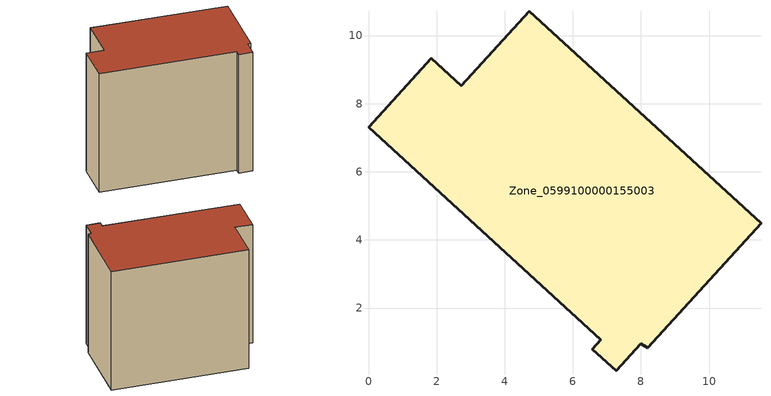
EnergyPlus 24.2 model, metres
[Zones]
Zone_0599100000155003
 floor ground (C_G): 4.72,10.72 11.53,4.49 8.2,0.83 8,0.94 7.27,0.15 6.57,0.79 6.82,1.07 0,7.31 1.84,9.33 2.72,8.52 z0
 wall outside (C_F): 11.53,4.49 4.72,10.72 2.72,8.52 1.84,9.33 0,7.31 6.82,1.07 6.57,0.79 7.27,0.15 8,0.94 8.2,0.83 11.53,4.49 z0:8.8
 roof outside (C_R): 0,7.31 6.82,1.07 6.57,0.79 7.27,0.15 8,0.94 8.2,0.83 11.53,4.49 4.72,10.72 2.72,8.52 1.84,9.33 z8.8
[BUILDING]
Pand.0599100000155003: North Axis=0; Terrain=City; Loads Convergence Tolerance Value=0.04; Temperature Convergence Tolerance Value=0.4; Solar Distribution=FullExterior; Maximum Number of Warmup Days=25; Minimum Number of Warmup Days=1
[Site:Location]
Rotterdam.The.Hague.AP_ZH_NLD Design_Conditions: Latitude=51.96; Longitude=4.45; Time Zone=1; Elevation=-4.5
[SITE:GROUNDTEMPERATURE:BUILDINGSURFACE]
18, 18, 18, 18, 18, 18, 18, 18, 18, 18, 18, 18
[MATERIAL] Thermal Absorptance=0.9; Solar Absorptance=0.7; Visible Absorptance=0.7
Name | Roughness | Thickness | Conductivity | Density | Specific Heat
G.TI.1975-1991 | MediumSmooth | 0.15 | 0.288461 | 540 | 1210
F.TI.1975-1991 | Rough | 0.3 | 0.230769 | 1920 | 840
R.TI.1975-1991 | MediumRough | 0.2 | 0.153846 | 1500 | 1000
[CONSTRUCTION]
C_G: G.TI.1975-1991
C_F: F.TI.1975-1991
C_R: R.TI.1975-1991
[ZONE]
Zone_0599100000155003: Type=1; Multiplier=1; Ceiling Height=Autocalculate; Volume=Autocalculate; Floor Area=autocalculate; Part of Total Floor Area=Yes
[ZONEINFILTRATION:DESIGNFLOWRATE]
Infil_Zone_0599100000155003: Zone or ZoneList or Space or SpaceList=Zone_0599100000155003; Schedule=AlwaysOn; Design Flow Rate Calculation Method=Flow/Area; Flow Rate per Floor Area=0.003; Constant Term Coefficient=1; Temperature Term Coefficient=0; Velocity Term Coefficient=0; Velocity Squared Term Coefficient=0
[HVACTEMPLATE:ZONE:IDEALLOADSAIRSYSTEM]
Zone_0599100000155003: Maximum Heating Supply Air Temperature=50; Minimum Cooling Supply Air Temperature=13; Maximum Heating Supply Air Humidity Ratio=0.0156; Minimum Cooling Supply Air Humidity Ratio=0.0077; Heating Limit=NoLimit; Cooling Limit=NoLimit; Dehumidification Control Type=ConstantSensibleHeatRatio; Cooling Sensible Heat Ratio=0.7; Dehumidification Setpoint=60; Humidification Control Type=None; Humidification Setpoint=30; Outdoor Air Method=None; Outdoor Air Flow Rate per Person=0.00944; Outdoor Air Flow Rate per Zone Floor Area=0; Outdoor Air Flow Rate per Zone=0; Demand Controlled Ventilation Type=None; Outdoor Air Economizer Type=NoEconomizer; Heat Recovery Type=None; Sensible Heat Recovery Effectiveness=0.7; Latent Heat Recovery Effectiveness=0.65
[ZONECONTROL:THERMOSTAT]
ThermostatControl_Zone_0599100000155003: Zone or ZoneList=Zone_0599100000155003; Control Type Schedule=DualSetpointControlType; Control 1=Thermostat_Zone_0599100000155003; Temperature Difference Between Cutout And Setpoint=0
[THERMOSTATSETPOINT:DUALSETPOINT]
Thermostat_Zone_0599100000155003: Heating Setpoint Temperature Schedule=HeatingSetpoint_Zone_0599100000155003; Cooling Setpoint Temperature Schedule=CoolingSetpoint_Zone_0599100000155003
[SCHEDULE:COMPACT]
HeatingSetpoint_Zone_0599100000155003: Through: 12/31, For: AllDays, Until: 24:00, 21
CoolingSetpoint_Zone_0599100000155003: Through: 12/31, For: AllDays, Until: 24:00, 24
DualSetpointControlType: Through: 12/31, For: AllDays, Until: 24:00, 4
AlwaysOn: Through: 12/31, For: AllDays, Until: 24:00, 1
